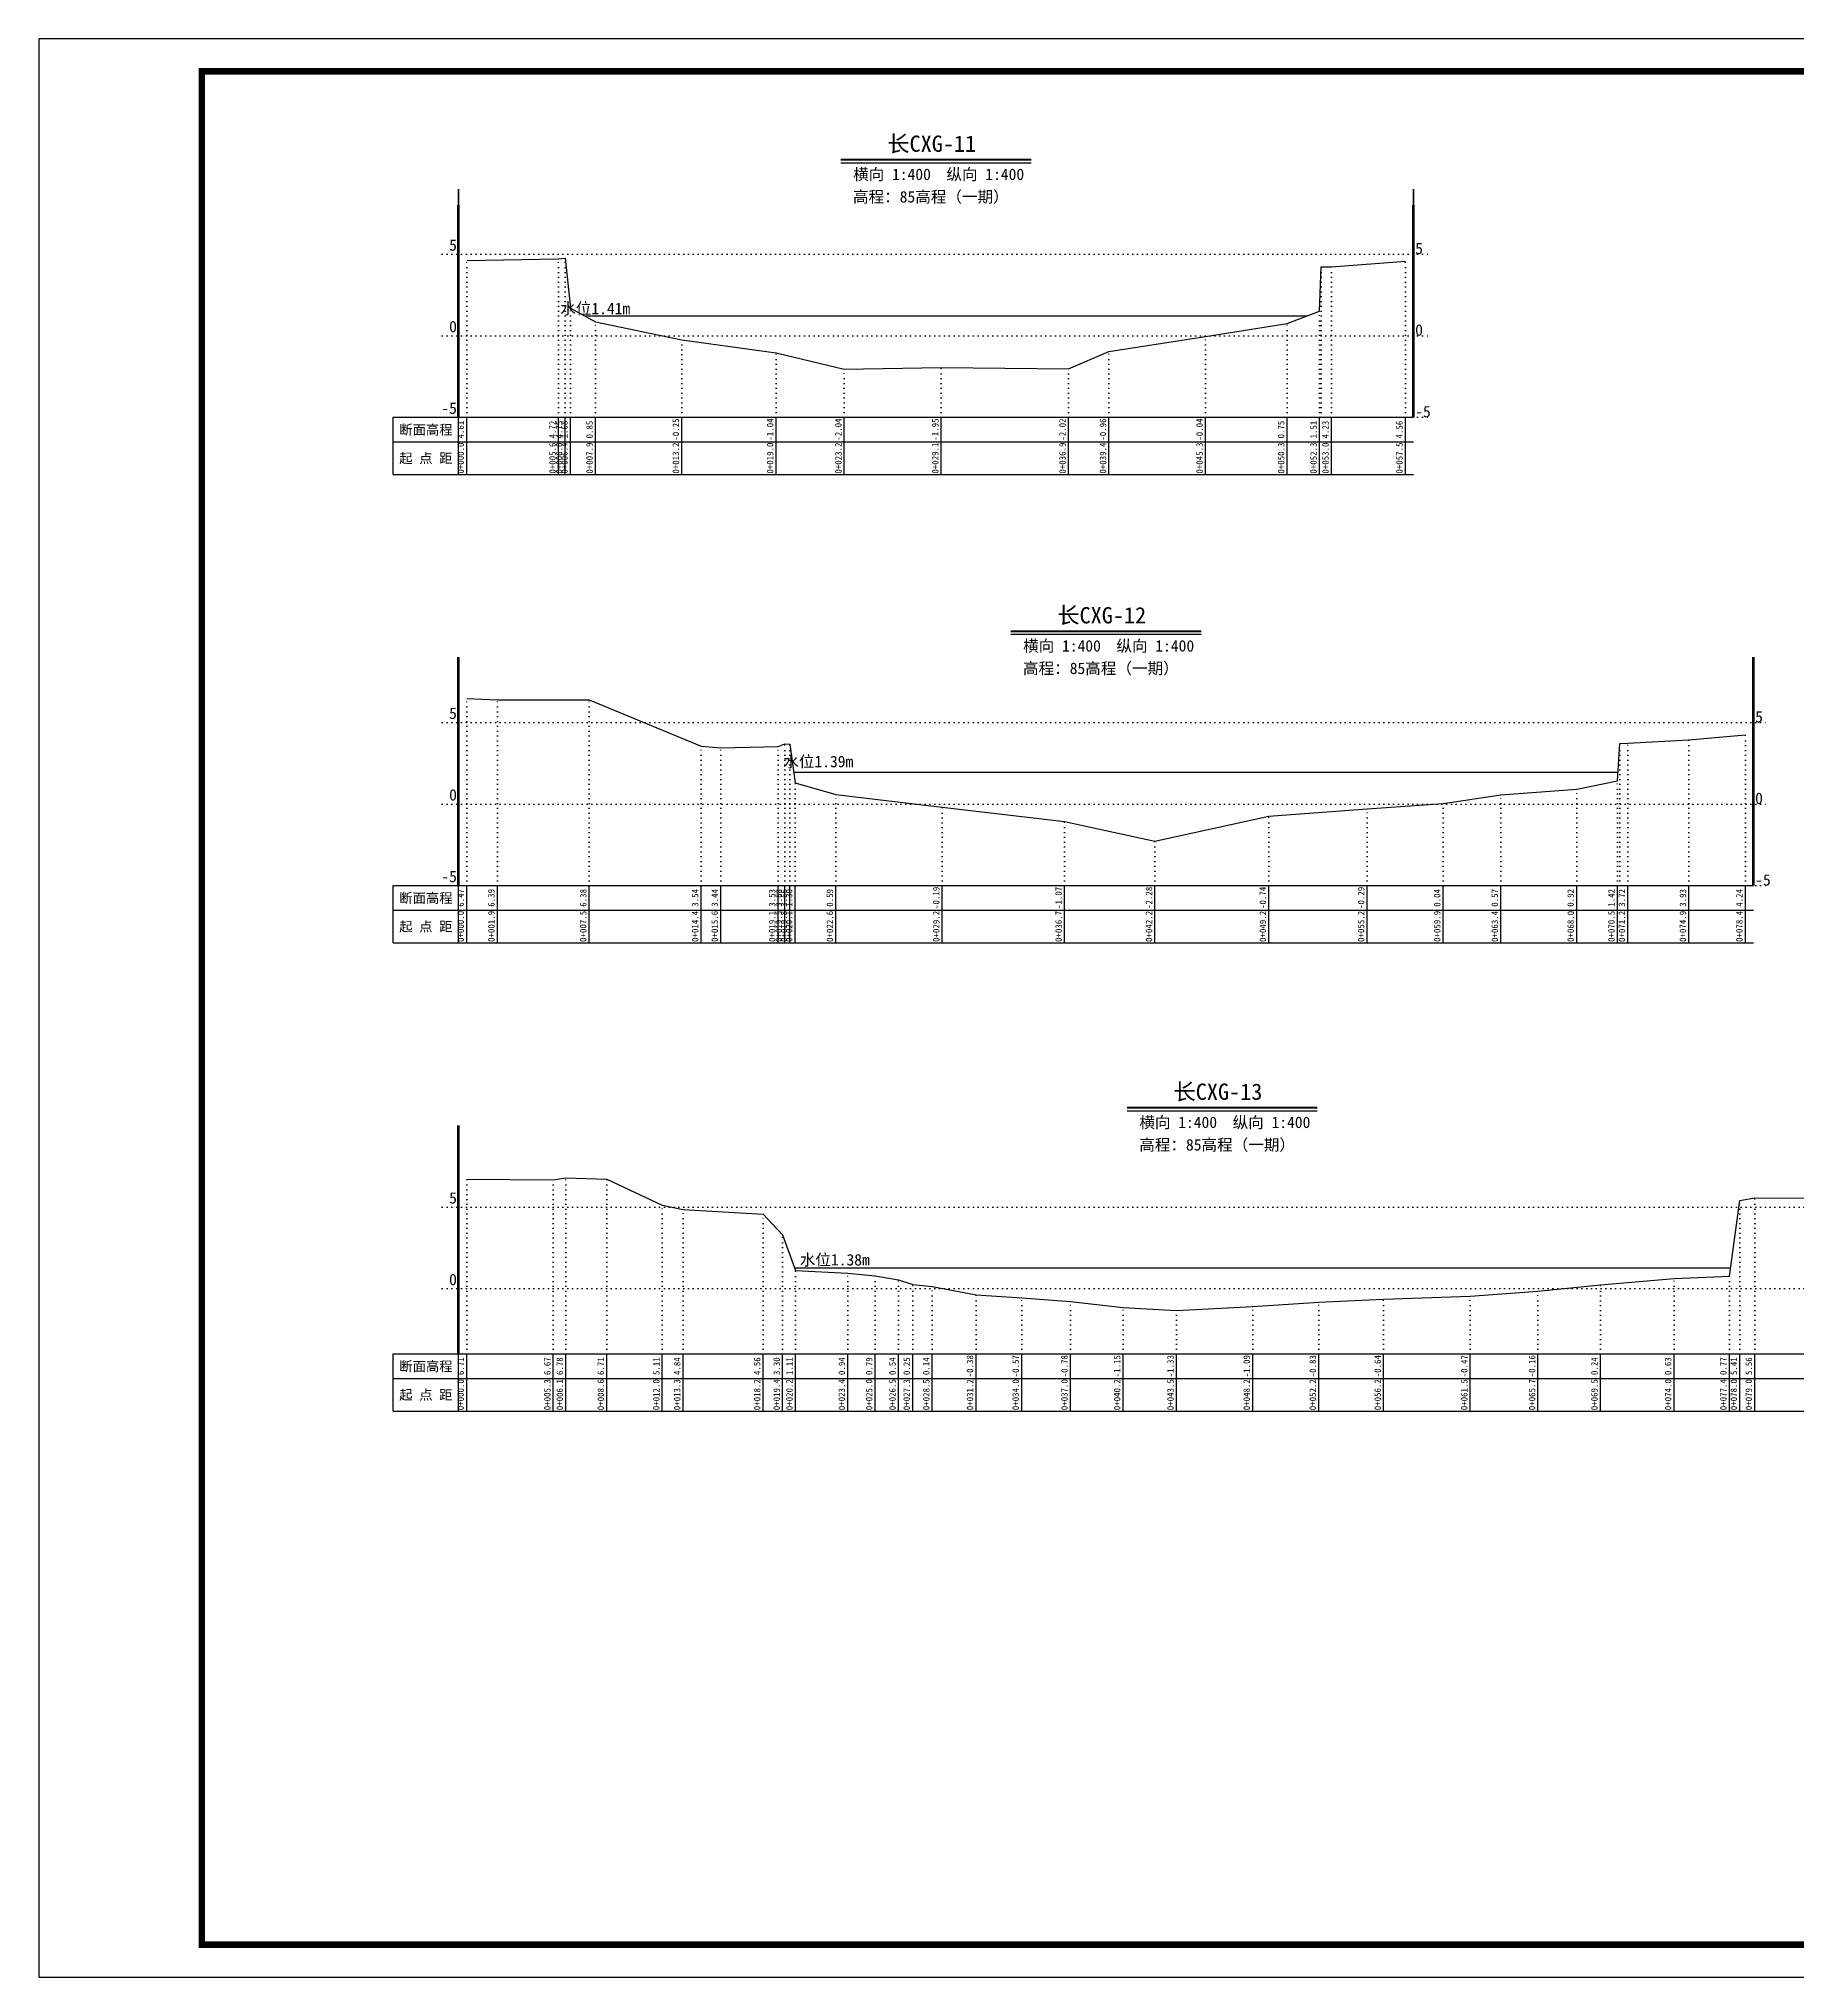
# Model space of a CAD drawing. Header units: millimetres. Extents: x 519117 to 521788, y 3371934 to 3372232.
# Drawn here: x 520467.6 to 520737, y 3371934.4 to 3372231.4 of the extents above; entities that cross this region are included whole.
import ezdxf
from ezdxf.enums import TextEntityAlignment as Align

# ---------------------------------------------------------------- set-up
doc = ezdxf.new("R2010")
doc.units = ezdxf.units.MM
doc.header["$LTSCALE"] = 0.4
doc.header["$MEASUREMENT"] = 0
doc.linetypes.add('X4', pattern=[1.6, 0, -1.6])
for name, color, linetype in [('DMX', 1, 'Continuous'), ('zdm1', 5, 'Continuous'), ('ZDMT5', 3, 'Continuous'), ('图层1', 4, 'Continuous'), ('图框', 7, 'Continuous'), ('断面名称', 5, 'Continuous'), ('比例尺', 3, 'Continuous')]:
    doc.layers.add(name, color=color, linetype=linetype)
doc.styles.add('HDM', font='仿宋_GB2312.ttf')

msp = doc.modelspace()

# ---------------------------------------------------------------- linework, layer by layer
at = {"layer": 'DMX', "linetype": 'Continuous', "flags": 128}
for points in [[(520533.15, 3372197.41), (520547.22, 3372197.69), (520548.25, 3372197.76), (520549.05, 3372190.09), (520552.9, 3372188.01), (520566.12, 3372185.26), (520580.57, 3372183.29), (520591.02, 3372180.79), (520605.87, 3372181.01), (520625.37, 3372180.84), (520631.57, 3372183.49), (520646.37, 3372185.79), (520658.87, 3372187.76), (520663.85, 3372189.66), (520664.1, 3372196.46), (520665.67, 3372196.46), (520677, 3372197.29)], [(520533.15, 3372130.31), (520537.85, 3372130.11), (520551.92, 3372130.09), (520569.07, 3372122.99), (520572.07, 3372122.74), (520580.87, 3372122.96), (520581.9, 3372123.34), (520582.67, 3372123.29), (520583.47, 3372117.39), (520589.72, 3372115.61), (520606.02, 3372113.66), (520624.77, 3372111.46), (520638.62, 3372108.44), (520656.07, 3372112.29), (520671.12, 3372113.41), (520682.8, 3372114.24), (520691.62, 3372115.56), (520703.25, 3372116.44), (520709.5, 3372117.69), (520709.87, 3372123.41), (520711.1, 3372123.44), (520720.45, 3372123.96), (520729.1, 3372124.74)], [(520533.15, 3372056.66), (520546.42, 3372056.56), (520548.32, 3372056.84), (520554.62, 3372056.66), (520563.12, 3372052.66), (520566.32, 3372051.99), (520578.57, 3372051.29), (520581.57, 3372048.14), (520583.52, 3372042.66), (520591.55, 3372042.24), (520595.75, 3372041.86), (520599.32, 3372041.24), (520601.5, 3372040.51), (520604.5, 3372040.24), (520611.2, 3372038.94), (520618.2, 3372038.46), (520625.67, 3372037.94), (520633.75, 3372037.01), (520641.92, 3372036.56), (520653.6, 3372037.16), (520663.72, 3372037.81), (520673.67, 3372038.29), (520686.95, 3372038.71), (520697.32, 3372039.49), (520706.9, 3372040.49), (520718.17, 3372041.46), (520726.65, 3372041.81), (520728.25, 3372053.41), (520730.55, 3372053.79), (520742.85, 3372053.74)]]:
    msp.add_lwpolyline(points, dxfattribs=at)
at = {"layer": 'zdm1', "linetype": 'Continuous'}
for p, q in [((520531.77, 3372173.39), (520531.77, 3372205.89)), ((520532.02, 3372173.39), (520532.02, 3372205.89)), ((520678.12, 3372173.39), (520678.12, 3372205.89)), ((520678.37, 3372173.39), (520678.37, 3372205.89)), ((520521.9, 3372164.64), (520521.9, 3372173.39)), ((520521.9, 3372173.39), (520533.15, 3372173.39)), ((520531.9, 3372164.64), (520531.9, 3372173.39)), ((520533.15, 3372173.39), (520678.25, 3372173.39)), ((520521.9, 3372169.64), (520678.25, 3372169.64)), ((520521.9, 3372164.64), (520678.25, 3372164.64)), ((520531.77, 3372101.64), (520531.77, 3372136.64)), ((520532.02, 3372101.64), (520532.02, 3372136.64)), ((520730.22, 3372101.64), (520730.22, 3372136.64)), ((520730.47, 3372101.64), (520730.47, 3372136.64)), ((520521.9, 3372092.89), (520521.9, 3372101.64)), ((520521.9, 3372101.64), (520533.15, 3372101.64)), ((520531.9, 3372092.89), (520531.9, 3372101.64)), ((520533.15, 3372101.64), (520730.35, 3372101.64)), ((520521.9, 3372097.89), (520730.35, 3372097.89)), ((520521.9, 3372092.89), (520730.35, 3372092.89)), ((520531.77, 3372029.89), (520531.77, 3372064.89)), ((520532.02, 3372029.89), (520532.02, 3372064.89)), ((520521.9, 3372021.14), (520521.9, 3372029.89)), ((520521.9, 3372029.89), (520533.15, 3372029.89)), ((520531.9, 3372021.14), (520531.9, 3372029.89)), ((520533.15, 3372029.89), (520765.97, 3372029.89)), ((520521.9, 3372026.14), (520765.97, 3372026.14)), ((520521.9, 3372021.14), (520765.97, 3372021.14))]:
    msp.add_line(p, q, dxfattribs=at)
at = {"layer": 'zdm1', "linetype": 'X4'}
for p, q in [((520529.4, 3372198.39), (520680.75, 3372198.39)), ((520529.4, 3372185.89), (520680.75, 3372185.89)), ((520529.4, 3372173.39), (520680.75, 3372173.39)), ((520529.4, 3372126.64), (520732.85, 3372126.64)), ((520529.4, 3372114.14), (520732.85, 3372114.14)), ((520529.4, 3372101.64), (520732.85, 3372101.64)), ((520529.4, 3372052.39), (520768.47, 3372052.39)), ((520529.4, 3372039.89), (520768.47, 3372039.89))]:
    msp.add_line(p, q, dxfattribs=at)
at = {"layer": 'zdm1', "linetype": 'Continuous', "flags": 128}
for points in [[(520531.9, 3372205.89, 0.25, 0.25, 0), (520531.9, 3372208.39, 0.25, 0.25, 0)], [(520678.25, 3372205.89, 0.25, 0.25, 0), (520678.25, 3372208.39, 0.25, 0.25, 0)], [(520531.9, 3372200.89, 0.25, 0.25, 0), (520531.9, 3372203.39, 0.25, 0.25, 0)], [(520678.25, 3372200.89, 0.25, 0.25, 0), (520678.25, 3372203.39, 0.25, 0.25, 0)], [(520531.9, 3372195.89, 0.25, 0.25, 0), (520531.9, 3372198.39, 0.25, 0.25, 0)], [(520678.25, 3372195.89, 0.25, 0.25, 0), (520678.25, 3372198.39, 0.25, 0.25, 0)], [(520531.9, 3372190.89, 0.25, 0.25, 0), (520531.9, 3372193.39, 0.25, 0.25, 0)], [(520678.25, 3372190.89, 0.25, 0.25, 0), (520678.25, 3372193.39, 0.25, 0.25, 0)], [(520531.9, 3372185.89, 0.25, 0.25, 0), (520531.9, 3372188.39, 0.25, 0.25, 0)], [(520678.25, 3372185.89, 0.25, 0.25, 0), (520678.25, 3372188.39, 0.25, 0.25, 0)], [(520531.9, 3372180.89, 0.25, 0.25, 0), (520531.9, 3372183.39, 0.25, 0.25, 0)], [(520678.25, 3372180.89, 0.25, 0.25, 0), (520678.25, 3372183.39, 0.25, 0.25, 0)], [(520531.9, 3372175.89, 0.25, 0.25, 0), (520531.9, 3372178.39, 0.25, 0.25, 0)], [(520678.25, 3372175.89, 0.25, 0.25, 0), (520678.25, 3372178.39, 0.25, 0.25, 0)], [(520531.9, 3372134.14, 0.25, 0.25, 0), (520531.9, 3372136.64, 0.25, 0.25, 0)], [(520730.35, 3372134.14, 0.25, 0.25, 0), (520730.35, 3372136.64, 0.25, 0.25, 0)], [(520531.9, 3372129.14, 0.25, 0.25, 0), (520531.9, 3372131.64, 0.25, 0.25, 0)], [(520730.35, 3372129.14, 0.25, 0.25, 0), (520730.35, 3372131.64, 0.25, 0.25, 0)], [(520531.9, 3372124.14, 0.25, 0.25, 0), (520531.9, 3372126.64, 0.25, 0.25, 0)], [(520730.35, 3372124.14, 0.25, 0.25, 0), (520730.35, 3372126.64, 0.25, 0.25, 0)], [(520531.9, 3372119.14, 0.25, 0.25, 0), (520531.9, 3372121.64, 0.25, 0.25, 0)], [(520730.35, 3372119.14, 0.25, 0.25, 0), (520730.35, 3372121.64, 0.25, 0.25, 0)], [(520531.9, 3372114.14, 0.25, 0.25, 0), (520531.9, 3372116.64, 0.25, 0.25, 0)], [(520730.35, 3372114.14, 0.25, 0.25, 0), (520730.35, 3372116.64, 0.25, 0.25, 0)], [(520531.9, 3372109.14, 0.25, 0.25, 0), (520531.9, 3372111.64, 0.25, 0.25, 0)], [(520730.35, 3372109.14, 0.25, 0.25, 0), (520730.35, 3372111.64, 0.25, 0.25, 0)], [(520531.9, 3372104.14, 0.25, 0.25, 0), (520531.9, 3372106.64, 0.25, 0.25, 0)], [(520730.35, 3372104.14, 0.25, 0.25, 0), (520730.35, 3372106.64, 0.25, 0.25, 0)], [(520531.9, 3372062.39, 0.25, 0.25, 0), (520531.9, 3372064.89, 0.25, 0.25, 0)], [(520531.9, 3372057.39, 0.25, 0.25, 0), (520531.9, 3372059.89, 0.25, 0.25, 0)], [(520531.9, 3372052.39, 0.25, 0.25, 0), (520531.9, 3372054.89, 0.25, 0.25, 0)], [(520531.9, 3372047.39, 0.25, 0.25, 0), (520531.9, 3372049.89, 0.25, 0.25, 0)], [(520531.9, 3372042.39, 0.25, 0.25, 0), (520531.9, 3372044.89, 0.25, 0.25, 0)], [(520531.9, 3372037.39, 0.25, 0.25, 0), (520531.9, 3372039.89, 0.25, 0.25, 0)], [(520531.9, 3372032.39, 0.25, 0.25, 0), (520531.9, 3372034.89, 0.25, 0.25, 0)]]:
    msp.add_lwpolyline(points, format="xyseb", dxfattribs=at)
at = {"layer": 'ZDMT5', "linetype": 'X4'}
for p, q in [((520533.15, 3372173.39), (520533.15, 3372197.41)), ((520547.22, 3372173.39), (520547.22, 3372197.69)), ((520548.25, 3372173.39), (520548.25, 3372197.76)), ((520664.1, 3372173.39), (520664.1, 3372196.46)), ((520665.67, 3372173.39), (520665.67, 3372196.46)), ((520677, 3372173.39), (520677, 3372197.29)), ((520549.05, 3372173.39), (520549.05, 3372190.09)), ((520663.85, 3372173.39), (520663.85, 3372189.66)), ((520552.9, 3372173.39), (520552.9, 3372188.01)), ((520646.37, 3372173.39), (520646.37, 3372185.79)), ((520658.87, 3372173.39), (520658.87, 3372187.76)), ((520566.12, 3372173.39), (520566.12, 3372185.26)), ((520580.57, 3372173.39), (520580.57, 3372183.29)), ((520631.57, 3372173.39), (520631.57, 3372183.49)), ((520591.02, 3372173.39), (520591.02, 3372180.79)), ((520605.87, 3372173.39), (520605.87, 3372181.01)), ((520625.37, 3372173.39), (520625.37, 3372180.84)), ((520533.15, 3372101.64), (520533.15, 3372130.31)), ((520537.85, 3372101.64), (520537.85, 3372130.11)), ((520551.92, 3372101.64), (520551.92, 3372130.09)), ((520581.9, 3372101.64), (520581.9, 3372123.34)), ((520582.67, 3372101.64), (520582.67, 3372123.29)), ((520709.87, 3372101.64), (520709.87, 3372123.41)), ((520711.1, 3372101.64), (520711.1, 3372123.44)), ((520720.45, 3372101.64), (520720.45, 3372123.96)), ((520729.1, 3372101.64), (520729.1, 3372124.74)), ((520569.07, 3372101.64), (520569.07, 3372122.99)), ((520572.07, 3372101.64), (520572.07, 3372122.74)), ((520580.87, 3372101.64), (520580.87, 3372122.96)), ((520583.47, 3372101.64), (520583.47, 3372117.39)), ((520709.5, 3372101.64), (520709.5, 3372117.69)), ((520589.72, 3372101.64), (520589.72, 3372115.61)), ((520691.62, 3372101.64), (520691.62, 3372115.56)), ((520703.25, 3372101.64), (520703.25, 3372116.44)), ((520606.02, 3372101.64), (520606.02, 3372113.66)), ((520624.77, 3372101.64), (520624.77, 3372111.46)), ((520656.07, 3372101.64), (520656.07, 3372112.29)), ((520671.12, 3372101.64), (520671.12, 3372113.41)), ((520682.8, 3372101.64), (520682.8, 3372114.24)), ((520638.62, 3372101.64), (520638.62, 3372108.44)), ((520533.15, 3372029.89), (520533.15, 3372056.66)), ((520546.42, 3372029.89), (520546.42, 3372056.56)), ((520548.32, 3372029.89), (520548.32, 3372056.84)), ((520554.62, 3372029.89), (520554.62, 3372056.66)), ((520563.12, 3372029.89), (520563.12, 3372052.66)), ((520566.32, 3372029.89), (520566.32, 3372051.99)), ((520728.25, 3372029.89), (520728.25, 3372053.41)), ((520730.55, 3372029.89), (520730.55, 3372053.79)), ((520578.57, 3372029.89), (520578.57, 3372051.29)), ((520581.57, 3372029.89), (520581.57, 3372048.14)), ((520583.52, 3372029.89), (520583.52, 3372042.66)), ((520591.55, 3372029.89), (520591.55, 3372042.24)), ((520595.75, 3372029.89), (520595.75, 3372041.86)), ((520599.32, 3372029.89), (520599.32, 3372041.24)), ((520601.5, 3372029.89), (520601.5, 3372040.51)), ((520604.5, 3372029.89), (520604.5, 3372040.24)), ((520706.9, 3372029.89), (520706.9, 3372040.49)), ((520718.17, 3372029.89), (520718.17, 3372041.46)), ((520726.65, 3372029.89), (520726.65, 3372041.81)), ((520611.2, 3372029.89), (520611.2, 3372038.94)), ((520618.2, 3372029.89), (520618.2, 3372038.46)), ((520625.67, 3372029.89), (520625.67, 3372037.94)), ((520653.6, 3372029.89), (520653.6, 3372037.16)), ((520663.72, 3372029.89), (520663.72, 3372037.81)), ((520673.67, 3372029.89), (520673.67, 3372038.29)), ((520686.95, 3372029.89), (520686.95, 3372038.71)), ((520697.32, 3372029.89), (520697.32, 3372039.49)), ((520633.75, 3372029.89), (520633.75, 3372037.01)), ((520641.92, 3372029.89), (520641.92, 3372036.56))]:
    msp.add_line(p, q, dxfattribs=at)
at = {"layer": 'ZDMT5', "linetype": 'Continuous'}
for p, q in [((520533.15, 3372164.64), (520533.15, 3372173.39)), ((520547.22, 3372164.64), (520547.22, 3372173.39)), ((520548.25, 3372164.64), (520548.25, 3372173.39)), ((520549.05, 3372164.64), (520549.05, 3372173.39)), ((520552.9, 3372164.64), (520552.9, 3372173.39)), ((520566.12, 3372164.64), (520566.12, 3372173.39)), ((520580.57, 3372164.64), (520580.57, 3372173.39)), ((520591.02, 3372164.64), (520591.02, 3372173.39)), ((520605.87, 3372164.64), (520605.87, 3372173.39)), ((520625.37, 3372164.64), (520625.37, 3372173.39)), ((520631.57, 3372164.64), (520631.57, 3372173.39)), ((520646.37, 3372164.64), (520646.37, 3372173.39)), ((520658.87, 3372164.64), (520658.87, 3372173.39)), ((520663.85, 3372164.64), (520663.85, 3372173.39)), ((520665.67, 3372164.64), (520665.67, 3372173.39)), ((520677, 3372164.64), (520677, 3372173.39)), ((520533.15, 3372092.89), (520533.15, 3372101.64)), ((520537.85, 3372092.89), (520537.85, 3372101.64)), ((520551.92, 3372092.89), (520551.92, 3372101.64)), ((520569.07, 3372092.89), (520569.07, 3372101.64)), ((520572.07, 3372092.89), (520572.07, 3372101.64)), ((520580.87, 3372092.89), (520580.87, 3372101.64)), ((520581.9, 3372092.89), (520581.9, 3372101.64)), ((520582.67, 3372092.89), (520582.67, 3372101.64)), ((520583.47, 3372092.89), (520583.47, 3372101.64)), ((520589.72, 3372092.89), (520589.72, 3372101.64)), ((520606.02, 3372092.89), (520606.02, 3372101.64)), ((520624.77, 3372092.89), (520624.77, 3372101.64)), ((520638.62, 3372092.89), (520638.62, 3372101.64)), ((520656.07, 3372092.89), (520656.07, 3372101.64)), ((520671.12, 3372092.89), (520671.12, 3372101.64)), ((520682.8, 3372092.89), (520682.8, 3372101.64)), ((520691.62, 3372092.89), (520691.62, 3372101.64)), ((520703.25, 3372092.89), (520703.25, 3372101.64)), ((520709.5, 3372092.89), (520709.5, 3372101.64)), ((520711.1, 3372092.89), (520711.1, 3372101.64)), ((520720.45, 3372092.89), (520720.45, 3372101.64)), ((520729.1, 3372092.89), (520729.1, 3372101.64)), ((520533.15, 3372021.14), (520533.15, 3372029.89)), ((520546.42, 3372021.14), (520546.42, 3372029.89)), ((520548.32, 3372021.14), (520548.32, 3372029.89)), ((520554.62, 3372021.14), (520554.62, 3372029.89)), ((520563.12, 3372021.14), (520563.12, 3372029.89)), ((520566.32, 3372021.14), (520566.32, 3372029.89)), ((520578.57, 3372021.14), (520578.57, 3372029.89)), ((520581.57, 3372021.14), (520581.57, 3372029.89)), ((520583.52, 3372021.14), (520583.52, 3372029.89)), ((520591.55, 3372021.14), (520591.55, 3372029.89)), ((520595.75, 3372021.14), (520595.75, 3372029.89)), ((520599.32, 3372021.14), (520599.32, 3372029.89)), ((520601.5, 3372021.14), (520601.5, 3372029.89)), ((520604.5, 3372021.14), (520604.5, 3372029.89)), ((520611.2, 3372021.14), (520611.2, 3372029.89)), ((520618.2, 3372021.14), (520618.2, 3372029.89)), ((520625.67, 3372021.14), (520625.67, 3372029.89)), ((520633.75, 3372021.14), (520633.75, 3372029.89)), ((520641.92, 3372021.14), (520641.92, 3372029.89)), ((520653.6, 3372021.14), (520653.6, 3372029.89)), ((520663.72, 3372021.14), (520663.72, 3372029.89)), ((520673.67, 3372021.14), (520673.67, 3372029.89)), ((520686.95, 3372021.14), (520686.95, 3372029.89)), ((520697.32, 3372021.14), (520697.32, 3372029.89)), ((520706.9, 3372021.14), (520706.9, 3372029.89)), ((520718.17, 3372021.14), (520718.17, 3372029.89)), ((520726.65, 3372021.14), (520726.65, 3372029.89)), ((520728.25, 3372021.14), (520728.25, 3372029.89)), ((520730.55, 3372021.14), (520730.55, 3372029.89))]:
    msp.add_line(p, q, dxfattribs=at)
at = {"layer": '图层1', "color": 6, "linetype": 'Continuous', "flags": 128}
for points in [[(520661.84, 3372188.89), (520551.26, 3372188.89)], [(520709.58, 3372118.99), (520583.26, 3372118.99)], [(520583.38, 3372043.06), (520726.82, 3372043.06)]]:
    msp.add_lwpolyline(points, dxfattribs=at)
at = {"layer": '图框', "flags": 128}
msp.add_lwpolyline([(520467.57, 3371934.39), (520887.57, 3371934.39), (520887.57, 3372231.39), (520467.57, 3372231.39)], close=True, dxfattribs=at)
at = {"layer": '图框', "const_width": 1, "flags": 128}
msp.add_lwpolyline([(520492.57, 3371939.39), (520882.57, 3371939.39), (520882.57, 3372226.39), (520492.57, 3372226.39)], close=True, dxfattribs=at)
at = {"layer": '比例尺', "color": 3, "linetype": 'Continuous', "lineweight": 40}
for p, q in [((520590.51, 3372212.89), (520619.64, 3372212.89)), ((520616.56, 3372140.64), (520645.69, 3372140.64)), ((520634.37, 3372067.64), (520663.5, 3372067.64))]:
    msp.add_line(p, q, dxfattribs=at)
at = {"layer": '比例尺', "color": 3, "linetype": 'Continuous'}
for p, q in [((520590.51, 3372212.39), (520619.64, 3372212.39)), ((520616.56, 3372140.14), (520645.69, 3372140.14)), ((520634.37, 3372067.14), (520663.5, 3372067.14))]:
    msp.add_line(p, q, dxfattribs=at)

# ---------------------------------------------------------------- texts
at = {"layer": 'zdm1', "linetype": 'Continuous', "style": 'HDM'}
for s, p in [('5', (520531.65, 3372198.39)), ('0', (520531.65, 3372185.89)), ('-5', (520531.65, 3372173.39)), ('5', (520531.65, 3372126.64)), ('0', (520531.65, 3372114.14)), ('-5', (520531.65, 3372101.64)), ('5', (520531.65, 3372052.39)), ('0', (520531.65, 3372039.89))]:
    msp.add_text(s, height=1.75, dxfattribs=at).set_placement(p, align=Align.BOTTOM_RIGHT)
for s, p in [('5', (520678.5, 3372198.39)), ('0', (520678.5, 3372185.89)), ('-5', (520678.5, 3372173.39)), ('5', (520730.6, 3372126.64)), ('0', (520730.6, 3372114.14)), ('-5', (520730.6, 3372101.64))]:
    msp.add_text(s, height=1.75, dxfattribs=at).set_placement(p)
for s, p in [('断面高程', (520526.9, 3372171.51)), ('起 点 距', (520526.9, 3372167.14)), ('断面高程', (520526.9, 3372099.76)), ('起 点 距', (520526.9, 3372095.39)), ('断面高程', (520526.9, 3372028.01)), ('起 点 距', (520526.9, 3372023.64))]:
    msp.add_text(s, height=1.5, dxfattribs=at).set_placement(p, align=Align.MIDDLE)
at = {"layer": 'ZDMT5', "linetype": 'Continuous', "style": 'HDM'}
for s, p in [('4.61', (520533.02, 3372171.51)), ('4.72', (520547.1, 3372171.51)), ('4.75', (520548.12, 3372171.51)), ('1.68', (520548.92, 3372171.51)), ('0.85', (520552.77, 3372171.51)), ('-0.25', (520566, 3372171.51)), ('-1.04', (520580.45, 3372171.51)), ('-2.04', (520590.9, 3372171.51)), ('-1.95', (520605.75, 3372171.51)), ('-2.02', (520625.25, 3372171.51)), ('-0.96', (520631.45, 3372171.51)), ('-0.04', (520646.25, 3372171.51)), ('0.75', (520658.75, 3372171.51)), ('1.51', (520663.72, 3372171.51)), ('4.23', (520665.55, 3372171.51)), ('4.56', (520676.87, 3372171.51)), ('0+000.0', (520533.02, 3372167.14)), ('0+005.6', (520547.1, 3372167.14)), ('0+006.0', (520548.12, 3372167.14)), ('0+006.4', (520548.92, 3372167.14)), ('0+007.9', (520552.77, 3372167.14)), ('0+013.2', (520566, 3372167.14)), ('0+019.0', (520580.45, 3372167.14)), ('0+023.2', (520590.9, 3372167.14)), ('0+029.1', (520605.75, 3372167.14)), ('0+036.9', (520625.25, 3372167.14)), ('0+039.4', (520631.45, 3372167.14)), ('0+045.3', (520646.25, 3372167.14)), ('0+050.3', (520658.75, 3372167.14)), ('0+052.3', (520663.72, 3372167.14)), ('0+053.0', (520665.55, 3372167.14)), ('0+057.5', (520676.87, 3372167.14)), ('6.47', (520533.02, 3372099.76)), ('6.39', (520537.72, 3372099.76)), ('6.38', (520551.8, 3372099.76)), ('3.54', (520568.95, 3372099.76)), ('3.44', (520571.95, 3372099.76)), ('3.53', (520580.75, 3372099.76)), ('3.68', (520581.77, 3372099.76)), ('3.66', (520582.55, 3372099.76)), ('1.30', (520583.35, 3372099.76)), ('0.59', (520589.6, 3372099.76)), ('-0.19', (520605.9, 3372099.76)), ('-1.07', (520624.65, 3372099.76)), ('-2.28', (520638.5, 3372099.76)), ('-0.74', (520655.95, 3372099.76)), ('-0.29', (520671, 3372099.76)), ('0.04', (520682.67, 3372099.76)), ('0.57', (520691.5, 3372099.76)), ('0.92', (520703.12, 3372099.76)), ('1.42', (520709.37, 3372099.76)), ('3.72', (520710.97, 3372099.76)), ('3.93', (520720.32, 3372099.76)), ('4.24', (520728.97, 3372099.76)), ('0+000.0', (520533.02, 3372095.39)), ('0+001.9', (520537.72, 3372095.39)), ('0+007.5', (520551.8, 3372095.39)), ('0+014.4', (520568.95, 3372095.39)), ('0+015.6', (520571.95, 3372095.39)), ('0+019.1', (520580.75, 3372095.39)), ('0+019.5', (520581.77, 3372095.39)), ('0+019.8', (520582.55, 3372095.39)), ('0+020.1', (520583.35, 3372095.39)), ('0+022.6', (520589.6, 3372095.39)), ('0+029.2', (520605.9, 3372095.39)), ('0+036.7', (520624.65, 3372095.39)), ('0+042.2', (520638.5, 3372095.39)), ('0+049.2', (520655.95, 3372095.39)), ('0+055.2', (520671, 3372095.39)), ('0+059.9', (520682.67, 3372095.39)), ('0+063.4', (520691.5, 3372095.39)), ('0+068.0', (520703.12, 3372095.39)), ('0+070.5', (520709.37, 3372095.39)), ('0+071.2', (520710.97, 3372095.39)), ('0+074.9', (520720.32, 3372095.39)), ('0+078.4', (520728.97, 3372095.39)), ('6.71', (520533.02, 3372028.01)), ('6.67', (520546.3, 3372028.01)), ('6.78', (520548.2, 3372028.01)), ('6.71', (520554.5, 3372028.01)), ('5.11', (520563, 3372028.01)), ('4.84', (520566.2, 3372028.01)), ('4.56', (520578.45, 3372028.01)), ('3.30', (520581.45, 3372028.01)), ('1.11', (520583.4, 3372028.01)), ('0.94', (520591.42, 3372028.01)), ('0.79', (520595.62, 3372028.01)), ('0.54', (520599.2, 3372028.01)), ('0.25', (520601.37, 3372028.01)), ('0.14', (520604.37, 3372028.01)), ('-0.38', (520611.07, 3372028.01)), ('-0.57', (520618.07, 3372028.01)), ('-0.78', (520625.55, 3372028.01)), ('-1.15', (520633.62, 3372028.01)), ('-1.33', (520641.8, 3372028.01)), ('-1.09', (520653.47, 3372028.01)), ('-0.83', (520663.6, 3372028.01)), ('-0.64', (520673.55, 3372028.01)), ('-0.47', (520686.82, 3372028.01)), ('-0.16', (520697.2, 3372028.01)), ('0.24', (520706.77, 3372028.01)), ('0.63', (520718.05, 3372028.01)), ('0.77', (520726.52, 3372028.01)), ('5.41', (520728.12, 3372028.01)), ('5.56', (520730.42, 3372028.01)), ('0+000.0', (520533.02, 3372023.64)), ('0+005.3', (520546.3, 3372023.64)), ('0+006.1', (520548.2, 3372023.64)), ('0+008.6', (520554.5, 3372023.64)), ('0+012.0', (520563, 3372023.64)), ('0+013.3', (520566.2, 3372023.64)), ('0+018.2', (520578.45, 3372023.64)), ('0+019.4', (520581.45, 3372023.64)), ('0+020.2', (520583.4, 3372023.64)), ('0+023.4', (520591.42, 3372023.64)), ('0+025.0', (520595.62, 3372023.64)), ('0+026.5', (520599.2, 3372023.64)), ('0+027.3', (520601.37, 3372023.64)), ('0+028.5', (520604.37, 3372023.64)), ('0+031.2', (520611.07, 3372023.64)), ('0+034.0', (520618.07, 3372023.64)), ('0+037.0', (520625.55, 3372023.64)), ('0+040.2', (520633.62, 3372023.64)), ('0+043.5', (520641.8, 3372023.64)), ('0+048.2', (520653.47, 3372023.64)), ('0+052.2', (520663.6, 3372023.64)), ('0+056.2', (520673.55, 3372023.64)), ('0+061.5', (520686.82, 3372023.64)), ('0+065.7', (520697.2, 3372023.64)), ('0+069.5', (520706.77, 3372023.64)), ('0+074.0', (520718.05, 3372023.64)), ('0+077.4', (520726.52, 3372023.64)), ('0+078.0', (520728.12, 3372023.64)), ('0+079.0', (520730.42, 3372023.64))]:
    msp.add_text(s, height=1, rotation=90, dxfattribs=at).set_placement(p, align=Align.BOTTOM_CENTER)
at = {"layer": '图层1', "color": 6, "linetype": 'Continuous', "style": 'HDM'}
for s, p in [('水位1.41m', (520552.85, 3372190.1)), ('水位1.39m', (520587.03, 3372120.69)), ('水位1.38m', (520589.56, 3372044.35))]:
    msp.add_text(s, height=1.75, dxfattribs=at).set_placement(p, align=Align.MIDDLE)
at = {"layer": '断面名称', "color": 5, "linetype": 'Continuous', "style": 'HDM'}
for s, p in [('长CXG-11', (520604.41, 3372215.36)), ('长CXG-12', (520630.46, 3372143.11)), ('长CXG-13', (520648.27, 3372070.11))]:
    msp.add_text(s, height=2.5, dxfattribs=at).set_placement(p, align=Align.MIDDLE)
at = {"layer": '比例尺', "color": 3, "linetype": 'Continuous', "style": 'HDM'}
for s, p in [('横向 1:400  纵向 1:400', (520618.58, 3372209.22)), ('高程：85高程（一期）', (520616.21, 3372205.78)), ('横向 1:400  纵向 1:400', (520644.63, 3372136.97)), ('高程：85高程（一期）', (520642.26, 3372133.53)), ('横向 1:400  纵向 1:400', (520662.44, 3372063.97)), ('高程：85高程（一期）', (520660.08, 3372060.53))]:
    msp.add_text(s, height=1.75, dxfattribs=at).set_placement(p, align=Align.BOTTOM_RIGHT)

doc.saveas('drawing.dxf')
